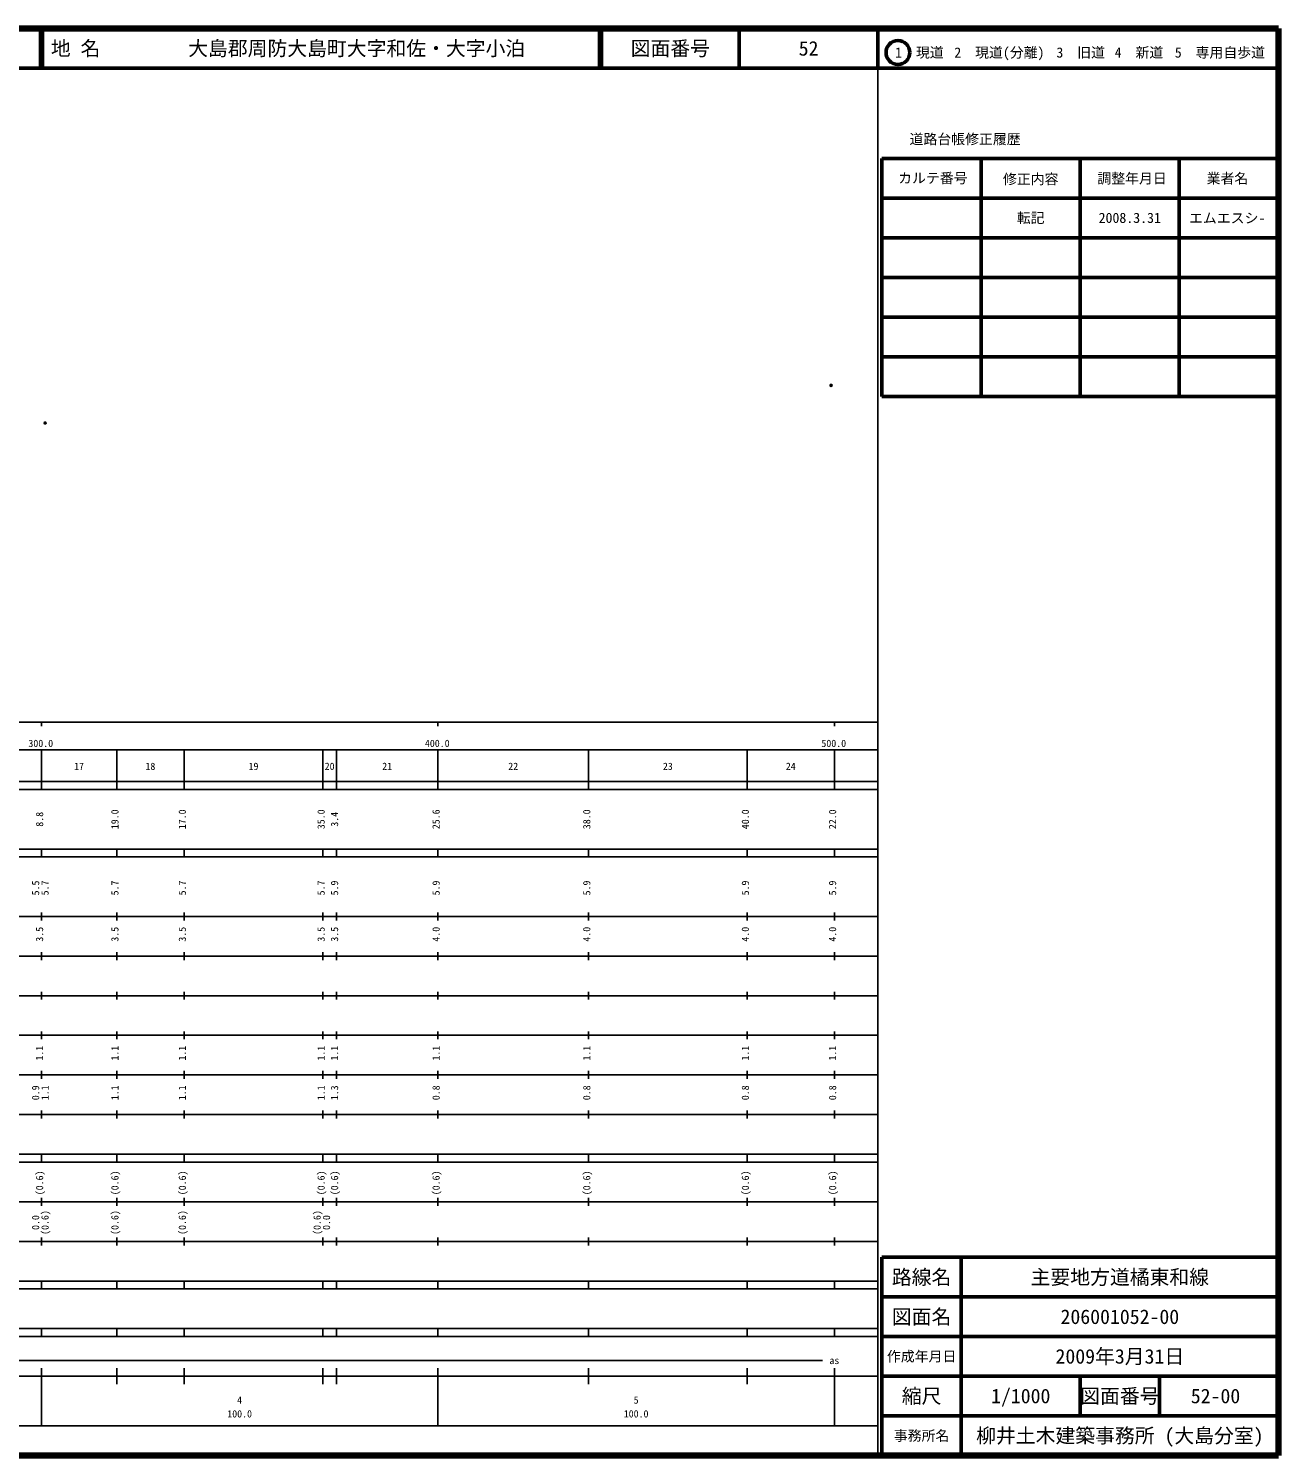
# Model space of a CAD drawing. Units: millimetres on the paper. Extents: x 40 to 680, y 20 to 380.
# Drawn here: x 364.8 to 680, y 20 to 380 of the extents above; entities that cross this region are included whole.
import ezdxf
from ezdxf.enums import TextEntityAlignment as Align

# ---------------------------------------------------------------- set-up
doc = ezdxf.new("R2010")
doc.units = ezdxf.units.MM
doc.header["$PDMODE"] = 32
doc.header["$PDSIZE"] = 0.5
doc.layers.add('M-OTRS', color=6, linetype='Continuous')
doc.layers.add('M-TTL-TXT', color=7, linetype='Continuous')
for name, color, linetype, lineweight in [('M-TTL', 2, 'Continuous', 140), ('M-TTL-BAND', 7, 'Continuous', 25), ('M-TTL-FRAM', 2, 'Continuous', 50), ('M-TTL-LINE', 7, 'Continuous', 50)]:
    doc.layers.add(name, color=color, linetype=linetype, lineweight=lineweight)
doc.styles.add('ＭＳ ゴシック', font='')
doc.styles.get('ＭＳ ゴシック').set_extended_font_data('MS Gothic')

msp = doc.modelspace()

# ---------------------------------------------------------------- linework, layer by layer
at = {"layer": 'M-OTRS'}
for p in [(567.154, 289.978), (368.941, 280.482)]:
    msp.add_point(p, dxfattribs=at)
at = {"layer": 'M-TTL'}
for p, q in [((680, 380), (40, 380)), ((680, 20), (680, 380)), ((40, 20), (680, 20))]:
    msp.add_line(p, q, dxfattribs=at)
at = {"layer": 'M-TTL-BAND'}
for p, q in [((579, 20), (579, 370)), ((40, 205), (579, 205)), ((368, 205), (368, 204)), ((468, 205), (468, 204)), ((568, 205), (568, 204)), ((68, 198), (579, 198)), ((368, 188), (368, 198)), ((387, 188), (387, 198)), ((404, 188), (404, 198)), ((439, 188), (439, 198)), ((442.4, 188), (442.4, 198)), ((468, 188), (468, 198)), ((506, 188), (506, 198)), ((546, 188), (546, 198)), ((568, 188), (568, 198)), ((40, 190), (579, 190)), ((40, 188), (579, 188)), ((40, 173), (579, 173)), ((368, 171), (368, 173)), ((387, 171), (387, 173)), ((404, 171), (404, 173)), ((439, 171), (439, 173)), ((442.4, 171), (442.4, 173)), ((468, 171), (468, 173)), ((506, 171), (506, 173)), ((546, 171), (546, 173)), ((568, 171), (568, 173)), ((40, 171), (579, 171)), ((40, 156), (579, 156)), ((368, 155), (368, 157)), ((387, 155), (387, 157)), ((404, 155), (404, 157)), ((439, 155), (439, 157)), ((442.4, 155), (442.4, 157)), ((468, 155), (468, 157)), ((506, 155), (506, 157)), ((546, 155), (546, 157)), ((568, 155), (568, 157)), ((46, 146), (579, 146)), ((368, 145), (368, 147)), ((387, 145), (387, 147)), ((404, 145), (404, 147)), ((439, 145), (439, 147)), ((442.4, 145), (442.4, 147)), ((468, 145), (468, 147)), ((506, 145), (506, 147)), ((546, 145), (546, 147)), ((568, 145), (568, 147)), ((368, 135), (368, 137)), ((387, 135), (387, 137)), ((404, 135), (404, 137)), ((439, 135), (439, 137)), ((442.4, 135), (442.4, 137)), ((468, 135), (468, 137)), ((506, 135), (506, 137)), ((546, 135), (546, 137)), ((568, 135), (568, 137)), ((52, 136), (579, 136)), ((46, 126), (579, 126)), ((368, 125), (368, 127)), ((387, 125), (387, 127)), ((404, 125), (404, 127)), ((439, 125), (439, 127)), ((442.4, 125), (442.4, 127)), ((468, 125), (468, 127)), ((506, 125), (506, 127)), ((546, 125), (546, 127)), ((568, 125), (568, 127)), ((52, 116), (579, 116)), ((368, 115), (368, 117)), ((387, 115), (387, 117)), ((404, 115), (404, 117)), ((439, 115), (439, 117)), ((442.4, 115), (442.4, 117)), ((468, 115), (468, 117)), ((506, 115), (506, 117)), ((546, 115), (546, 117)), ((568, 115), (568, 117)), ((46, 106), (579, 106)), ((368, 105), (368, 107)), ((387, 105), (387, 107)), ((404, 105), (404, 107)), ((439, 105), (439, 107)), ((442.4, 105), (442.4, 107)), ((468, 105), (468, 107)), ((506, 105), (506, 107)), ((546, 105), (546, 107)), ((568, 105), (568, 107)), ((40, 96), (579, 96)), ((40, 94), (579, 94)), ((368, 94), (368, 96)), ((387, 94), (387, 96)), ((404, 94), (404, 96)), ((439, 94), (439, 96)), ((442.4, 94), (442.4, 96)), ((468, 94), (468, 96)), ((506, 94), (506, 96)), ((546, 94), (546, 96)), ((568, 94), (568, 96)), ((49, 84), (579, 84)), ((368, 83), (368, 85)), ((387, 83), (387, 85)), ((404, 83), (404, 85)), ((439, 83), (439, 85)), ((442.4, 83), (442.4, 85)), ((468, 83), (468, 85)), ((506, 83), (506, 85)), ((546, 83), (546, 85)), ((568, 83), (568, 85)), ((40, 74), (579, 74)), ((368, 73), (368, 75)), ((387, 73), (387, 75)), ((404, 73), (404, 75)), ((439, 73), (439, 75)), ((442.4, 73), (442.4, 75)), ((468, 73), (468, 75)), ((506, 73), (506, 75)), ((546, 73), (546, 75)), ((568, 73), (568, 75)), ((40, 64), (579, 64)), ((40, 62), (579, 62)), ((368, 62), (368, 64)), ((387, 62), (387, 64)), ((404, 62), (404, 64)), ((439, 62), (439, 64)), ((442.4, 62), (442.4, 64)), ((468, 62), (468, 64)), ((506, 62), (506, 64)), ((546, 62), (546, 64)), ((568, 62), (568, 64)), ((40, 52), (579, 52)), ((368, 50), (368, 52)), ((387, 50), (387, 52)), ((404, 50), (404, 52)), ((439, 50), (439, 52)), ((442.4, 50), (442.4, 52)), ((468, 50), (468, 52)), ((506, 50), (506, 52)), ((546, 50), (546, 52)), ((568, 50), (568, 52)), ((40, 50), (579, 50)), ((71, 44), (565, 44)), ((40, 40), (579, 40)), ((368, 27.5), (368, 42)), ((387, 38), (387, 42)), ((404, 38), (404, 42)), ((439, 38), (439, 42)), ((442.4, 38), (442.4, 42)), ((468, 27.5), (468, 42)), ((506, 38), (506, 42)), ((546, 38), (546, 42)), ((568, 27.5), (568, 42)), ((68, 27.5), (579, 27.5))]:
    msp.add_line(p, q, dxfattribs=at)
at = {"layer": 'M-TTL-FRAM'}
for p, q in [((580, 347.197), (580, 287.197)), ((580, 347.197), (680, 347.197)), ((580, 287.197), (680, 287.197)), ((680, 70), (580, 70)), ((580, 70), (580, 20))]:
    msp.add_line(p, q, dxfattribs=at)
at = {"layer": 'M-TTL-LINE'}
for p, q in [((367.75, 380), (367.75, 370)), ((368.25, 380), (368.25, 370)), ((508.747, 380), (508.747, 370)), ((509.247, 380), (509.247, 370)), ((543.997, 380), (543.997, 370)), ((579, 380), (579, 370)), ((40, 370), (680, 370)), ((605, 347.197), (605, 287.197)), ((630, 347.197), (630, 287.197)), ((655, 347.197), (655, 287.197)), ((580, 337.197), (680, 337.197)), ((580, 327.197), (680, 327.197)), ((580, 317.197), (680, 317.197)), ((580, 307.197), (680, 307.197)), ((580, 297.197), (680, 297.197)), ((600, 70), (600, 20)), ((680, 60), (580, 60)), ((680, 50), (580, 50)), ((680, 40), (580, 40)), ((630, 40), (630, 30)), ((650, 40), (650, 30)), ((680, 30), (580, 30))]:
    msp.add_line(p, q, dxfattribs=at)
msp.add_circle((584.031, 373.958), 3, dxfattribs=at)

# ---------------------------------------------------------------- texts
at = {"layer": 'M-TTL-BAND', "style": 'ＭＳ ゴシック'}
for s, p in [('300.0', (367.844, 198.195)), ('400.0', (467.844, 198.195)), ('500.0', (567.844, 198.195)), ('17', (377.5, 192.405)), ('18', (395.5, 192.405)), ('19', (421.5, 192.405)), ('20', (440.7, 192.405)), ('21', (455.2, 192.405)), ('22', (487, 192.405)), ('23', (526, 192.405)), ('24', (557, 192.405)), ('as', (568, 42.5)), ('4', (418, 32.523)), ('5', (518, 32.523)), ('100.0', (418, 29.033)), ('100.0', (518, 29.033))]:
    msp.add_text(s, height=1.833, dxfattribs=at).set_placement(p, align=Align.BOTTOM_CENTER)
for s, p in [('8.8', (369, 180.5)), ('19.0', (388, 180.5)), ('17.0', (405, 180.5)), ('35.0', (440, 180.5)), ('3.4', (443.4, 180.5)), ('25.6', (469, 180.5)), ('38.0', (507, 180.5)), ('40.0', (547, 180.5)), ('22.0', (569, 180.5)), ('5.5', (368, 163.174)), ('5.7', (370.37, 163.174)), ('5.7', (388, 163.174)), ('5.7', (405, 163.174)), ('5.7', (440, 163.174)), ('5.9', (443.4, 163.174)), ('5.9', (469, 163.174)), ('5.9', (507, 163.174)), ('5.9', (547, 163.174)), ('5.9', (569, 163.174)), ('3.5', (369, 151.5)), ('3.5', (388, 151.5)), ('3.5', (405, 151.5)), ('3.5', (440, 151.5)), ('3.5', (443.4, 151.5)), ('4.0', (469, 151.5)), ('4.0', (507, 151.5)), ('4.0', (547, 151.5)), ('4.0', (569, 151.5)), ('1.1', (369, 121.5)), ('1.1', (388, 121.5)), ('1.1', (405, 121.5)), ('1.1', (440, 121.5)), ('1.1', (443.4, 121.5)), ('1.1', (469, 121.5)), ('1.1', (507, 121.5)), ('1.1', (547, 121.5)), ('1.1', (569, 121.5)), ('0.9', (368, 111.5)), ('1.1', (370.37, 111.5)), ('1.1', (388, 111.5)), ('1.1', (405, 111.5)), ('1.1', (440, 111.5)), ('1.3', (443.4, 111.5)), ('0.8', (469, 111.5)), ('0.8', (507, 111.5)), ('0.8', (547, 111.5)), ('0.8', (569, 111.5)), ('(0.6)', (369, 88.764)), ('(0.6)', (388, 88.764)), ('(0.6)', (405, 88.764)), ('(0.6)', (440, 88.764)), ('(0.6)', (443.4, 88.764)), ('(0.6)', (469, 88.764)), ('(0.6)', (507, 88.764)), ('(0.6)', (547, 88.764)), ('(0.6)', (569, 88.764)), ('0.0', (368, 78.764)), ('(0.6)', (370.37, 78.764)), ('(0.6)', (388, 78.764)), ('(0.6)', (405, 78.764)), ('(0.6)', (439, 78.764)), ('0.0', (441.37, 78.764))]:
    msp.add_text(s, height=1.833, rotation=90, dxfattribs=at).set_placement(p, align=Align.BOTTOM_CENTER)
at = {"layer": 'M-TTL-TXT', "style": 'ＭＳ ゴシック'}
for s, p in [('地 名', (370.38, 375)), ('大島郡周防大島町大字和佐・大字小泊', (405.024, 375))]:
    msp.add_text(s, height=3.666, dxfattribs=at).set_placement(p, align=Align.MIDDLE_LEFT)
for s, height, p in [('図面番号', 3.666, (526.622, 375)), ('52', 3.666, (561.497, 375)), ('1\u3000現道', 2.566, (589.448, 373.958)), ('2\u3000現道(分離)', 2.566, (609.619, 373.958)), ('3\u3000旧道', 2.566, (630.121, 373.958)), ('4\u3000新道', 2.566, (644.824, 373.958)), ('5\u3000専用自歩道', 2.566, (665.228, 373.958)), ('道路台帳修正履歴', 2.566, (600.968, 352.113)), ('カルテ番号', 2.566, (592.839, 342.277)), ('修正内容', 2.566, (617.509, 342.023)), ('調整年月日', 2.566, (643.089, 342.197)), ('業者名', 2.566, (667.134, 342.197)), ('転記', 2.566, (617.5, 332.245)), ('2008.3.31', 2.566, (642.5, 332.245)), ('エムエスシ-', 2.566, (667.077, 332.189)), ('路線名', 3.666, (590, 65)), ('路線名', 3.666, (590, 65)), ('主要地方道橘東和線', 3.666, (640, 65)), ('図面名', 3.666, (590, 55)), ('図面名', 3.666, (590, 55)), ('206001052-00', 3.666, (640, 55)), ('2009年3月31日', 3.666, (640, 45)), ('作成年月日', 2.566, (590, 45)), ('作成年月日', 2.566, (590, 45)), ('縮尺', 3.666, (590, 35)), ('縮尺', 3.666, (590, 35)), ('1/1000', 3.666, (615, 35)), ('図面番号', 3.666, (640, 35)), ('図面番号', 3.666, (640, 35)), ('52-00', 3.666, (664.125, 35)), ('事務所名', 2.566, (590, 25)), ('事務所名', 2.566, (590, 25)), ('柳井土木建築事務所 (大島分室)', 3.666, (640, 25))]:
    msp.add_text(s, height=height, dxfattribs=at).set_placement(p, align=Align.MIDDLE_CENTER)

doc.saveas('drawing.dxf')
